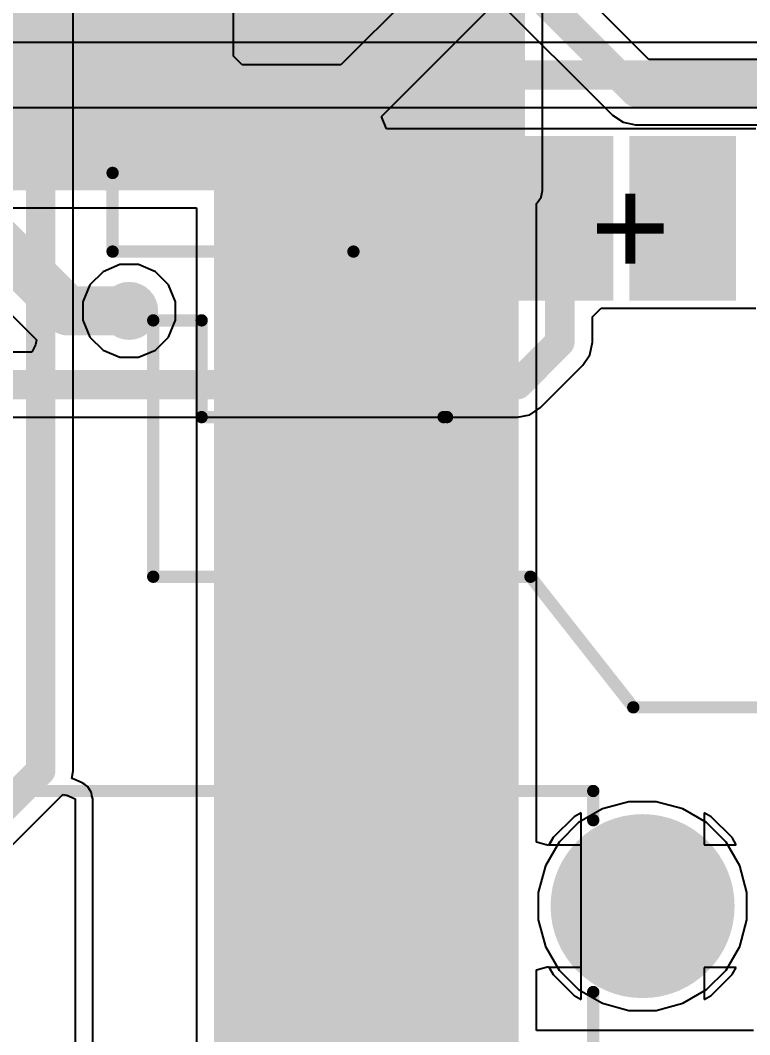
# Model space of a CAD drawing. Header units: inches. Extents: x 0 to 5376, y 0 to 5416.
# Drawn here: x 21 to 28.54, y 91.09 to 101.58 of the extents above; entities that cross this region are included whole.
import ezdxf

# ---------------------------------------------------------------- set-up
doc = ezdxf.new("R2010")
doc.units = ezdxf.units.IN
for name, color, linetype in [('Bottom Layer', 5, 'Continuous'), ('Bottom Overlay', 54, 'Continuous'), ('Bottom Paste', 16, 'Continuous'), ('Bottom Solder', 6, 'Continuous'), ('Layer 1', 16, 'Continuous'), ('Layer 2', 76, 'Continuous'), ('Multi-Layer', 9, 'Continuous'), ('Pad Holes', 156, 'Continuous'), ('Top Layer', 1, 'Continuous'), ('Top Overlay', 2, 'Continuous'), ('Top Paste', 8, 'Continuous'), ('Top Solder', 216, 'Continuous'), ('Via Holes', 16, 'Continuous')]:
    doc.layers.add(name, color=color, linetype=linetype)
doc.styles.add('Arial', font='', dxfattribs={"height": 0.2})
doc.styles.get('Arial').set_extended_font_data('Arial')

msp = doc.modelspace()

# ---------------------------------------------------------------- hatches: boundary and pattern name
at = {"layer": 'Bottom Layer'}
for points in [[(23.024, 100.333), (21.524, 100.333), (21.524, 101.233), (23.024, 101.233)], [(24.854, 98.783), (24.854, 100.283), (25.754, 100.283), (25.754, 98.783)], [(26.124, 98.783), (26.124, 100.283), (27.024, 100.283), (27.024, 98.783)], [(27.394, 98.783), (27.394, 100.283), (28.294, 100.283), (28.294, 98.783)]]:
    msp.add_hatch(color=5, dxfattribs=at).paths.add_polyline_path(points)
h = msp.add_hatch(color=5, dxfattribs=at)
edge = h.paths.add_edge_path()
edge.add_arc((22.123, 98.577), 0.3, 0, 360)
h = msp.add_hatch(color=5, dxfattribs=at)
edge = h.paths.add_edge_path()
edge.add_arc((27.429, 92.424), 0.9, 0, 360)
at = {"layer": 'Bottom Paste'}
for points in [[(23.024, 100.333), (21.524, 100.333), (21.524, 101.233), (23.024, 101.233)], [(24.854, 98.783), (24.854, 100.283), (25.754, 100.283), (25.754, 98.783)], [(26.124, 98.783), (26.124, 100.283), (27.024, 100.283), (27.024, 98.783)], [(27.394, 98.783), (27.394, 100.283), (28.294, 100.283), (28.294, 98.783)]]:
    msp.add_hatch(color=16, dxfattribs=at).paths.add_polyline_path(points)
at = {"layer": 'Bottom Solder'}
for points in [[(23.125, 101.501), (21.422, 101.501), (21.422, 102.604), (23.125, 102.604)], [(23.125, 100.231), (21.422, 100.231), (21.422, 101.334), (23.125, 101.334)], [(24.752, 98.681), (24.752, 100.384), (25.855, 100.384), (25.855, 98.681)], [(26.022, 98.681), (26.022, 100.384), (27.125, 100.384), (27.125, 98.681)], [(27.292, 98.681), (27.292, 100.384), (28.395, 100.384), (28.395, 98.681)]]:
    msp.add_hatch(color=6, dxfattribs=at).paths.add_polyline_path(points)
h = msp.add_hatch(color=6, dxfattribs=at)
edge = h.paths.add_edge_path()
edge.add_arc((27.429, 92.424), 0.951, 0, 360)
at = {"layer": 'Layer 1'}
h = msp.add_hatch(color=16, dxfattribs=at)
edge = h.paths.add_edge_path()
edge.add_arc((22.123, 98.577), 0.3, 0, 360)
h = msp.add_hatch(color=16, dxfattribs=at)
edge = h.paths.add_edge_path()
edge.add_arc((27.429, 92.424), 0.9, 0, 360)
at = {"layer": 'Layer 2'}
h = msp.add_hatch(color=76, dxfattribs=at)
edge = h.paths.add_edge_path()
edge.add_arc((22.123, 98.577), 0.3, 0, 360)
h = msp.add_hatch(color=76, dxfattribs=at)
edge = h.paths.add_edge_path()
edge.add_arc((27.429, 92.424), 0.9, 0, 360)
at = {"layer": 'Multi-Layer'}
h = msp.add_hatch(color=9, dxfattribs=at)
edge = h.paths.add_edge_path()
edge.add_arc((27.429, 92.424), 0.9, 0, 360)
at = {"layer": 'Pad Holes'}
h = msp.add_hatch(color=7, dxfattribs=at)
edge = h.paths.add_edge_path()
edge.add_arc((27.429, 92.424), 0.5, 0, 360)
at = {"layer": 'Top Layer'}
for points in [[(20.574, 99.822), (26.213, 99.822), (26.213, 104.445), (20.574, 104.445)], [(23, 88.822), (26.15, 88.822), (26.15, 104.267), (23, 104.267)], [(24.066, 100.429), (20.566, 100.429), (20.566, 104.229), (24.066, 104.229)]]:
    msp.add_hatch(color=1, dxfattribs=at).paths.add_polyline_path(points)
h = msp.add_hatch(color=1, dxfattribs=at)
edge = h.paths.add_edge_path()
edge.add_arc((22.123, 98.577), 0.3, 0, 360)
h = msp.add_hatch(color=1, dxfattribs=at)
edge = h.paths.add_edge_path()
edge.add_arc((27.429, 92.424), 0.9, 0, 360)
at = {"layer": 'Top Paste'}
msp.add_hatch(color=8, dxfattribs=at).paths.add_polyline_path([(24.066, 100.429), (20.566, 100.429), (20.566, 104.229), (24.066, 104.229)])
at = {"layer": 'Top Solder'}
msp.add_hatch(color=216, dxfattribs=at).paths.add_polyline_path([(24.168, 100.327), (20.464, 100.327), (20.464, 104.33), (24.168, 104.33)])
h = msp.add_hatch(color=216, dxfattribs=at)
edge = h.paths.add_edge_path()
edge.add_arc((27.429, 92.424), 0.951, 0, 360)
at = {"layer": 'Via Holes'}
h = msp.add_hatch(color=7, dxfattribs=at)
edge = h.paths.add_edge_path()
edge.add_arc((22.123, 98.577), 0.15, 0, 360)

# ---------------------------------------------------------------- linework, layer by layer
at = {"layer": 'Bottom Layer'}
for p, q in [((26.943, 103.753), (24.31, 101.119)), ((24.73, 100.587), (27.518, 103.375)), ((23.202, 101.537), (23.202, 102.568)), ((23.202, 101.41), (23.202, 101.537)), ((23.202, 101.209), (23.202, 101.41)), ((23.291, 101.119), (23.202, 101.209)), ((24.31, 101.119), (23.291, 101.119)), ((24.783, 100.46), (24.73, 100.587)), ((25.819, 100.46), (24.783, 100.46)), ((25.946, 100.46), (25.819, 100.46)), ((26.059, 100.46), (25.946, 100.46)), ((27.089, 100.46), (26.059, 100.46)), ((27.216, 100.46), (27.089, 100.46)), ((27.329, 100.46), (27.216, 100.46)), ((28.359, 100.46), (27.329, 100.46)), ((28.486, 100.46), (28.359, 100.46)), ((28.599, 100.46), (28.486, 100.46)), ((20.288, 99.155), (21.164, 98.279)), ((26.91, 98.515), (27, 98.605)), ((27, 98.605), (27.202, 98.605)), ((27.202, 98.605), (27.329, 98.605)), ((27.329, 98.605), (28.359, 98.605)), ((28.359, 98.605), (28.472, 98.605)), ((28.472, 98.605), (28.599, 98.605)), ((26.91, 98.253), (26.91, 98.515)), ((21.164, 98.279), (21.156, 98.225)), ((21.119, 98.152), (19.237, 98.152)), ((21.156, 98.225), (21.119, 98.152)), ((26.885, 98.124), (26.91, 98.253)), ((26.812, 98.015), (26.885, 98.124)), ((26.375, 97.577), (26.812, 98.015)), ((26.265, 97.504), (26.375, 97.577)), ((19.237, 97.479), (26.137, 97.479)), ((26.137, 97.479), (26.265, 97.504)), ((26.721, 93.348), (26.506, 93.133)), ((26.794, 93.39), (26.721, 93.348)), ((26.794, 93.059), (26.794, 93.39)), ((28.138, 93.348), (28.064, 93.39)), ((28.064, 93.39), (28.064, 93.059)), ((28.353, 93.133), (28.138, 93.348)), ((26.506, 93.133), (26.463, 93.059)), ((28.395, 93.059), (28.353, 93.133)), ((26.463, 93.059), (26.794, 93.059)), ((28.064, 93.059), (28.395, 93.059)), ((26.794, 91.789), (26.463, 91.789)), ((26.463, 91.789), (26.506, 91.716)), ((26.794, 91.458), (26.794, 91.789)), ((28.395, 91.789), (28.064, 91.789)), ((28.064, 91.789), (28.064, 91.458)), ((28.353, 91.716), (28.395, 91.789)), ((26.506, 91.716), (26.721, 91.501)), ((28.138, 91.501), (28.353, 91.716)), ((26.721, 91.501), (26.794, 91.458)), ((28.064, 91.458), (28.138, 91.501))]:
    msp.add_line(p, q, dxfattribs=at)
for points in [[(24.449, 100.783, 0.305, 0.305, 0), (27.28, 103.613, 0.305, 0.305, 0)], [(22.274, 100.783, 0.305, 0.305, 0), (24.449, 100.783, 0.305, 0.305, 0)], [(20.599, 99.466, 0.508, 0.508, 0), (21.488, 98.577, 0.508, 0.508, 0)], [(26.574, 98.253, 0.305, 0.305, 0), (26.574, 99.533, 0.305, 0.305, 0)], [(21.488, 98.577, 0.508, 0.508, 0), (22.123, 98.577, 0.508, 0.508, 0)], [(26.137, 97.815, 0.305, 0.305, 0), (26.574, 98.253, 0.305, 0.305, 0)], [(18.898, 97.815, 0.305, 0.305, 0), (26.137, 97.815, 0.305, 0.305, 0)]]:
    msp.add_lwpolyline(points, format="xyseb", dxfattribs=at)
for points in [[(22.198, 100.783, 0.152, 0.152, 1), (22.35, 100.783, 0.152, 0.152, 1)], [(24.373, 100.783, 0.152, 0.152, 1), (24.525, 100.783, 0.152, 0.152, 1)], [(24.373, 100.783, 0.152, 0.152, 1), (24.525, 100.783, 0.152, 0.152, 1)], [(26.498, 99.533, 0.152, 0.152, 1), (26.65, 99.533, 0.152, 0.152, 1)], [(21.361, 98.577, 0.254, 0.254, 1), (21.615, 98.577, 0.254, 0.254, 1)], [(21.361, 98.577, 0.254, 0.254, 1), (21.615, 98.577, 0.254, 0.254, 1)], [(21.996, 98.577, 0.254, 0.254, 1), (22.25, 98.577, 0.254, 0.254, 1)], [(26.498, 98.253, 0.152, 0.152, 1), (26.65, 98.253, 0.152, 0.152, 1)], [(26.498, 98.253, 0.152, 0.152, 1), (26.65, 98.253, 0.152, 0.152, 1)], [(26.06, 97.815, 0.152, 0.152, 1), (26.213, 97.815, 0.152, 0.152, 1)], [(26.06, 97.815, 0.152, 0.152, 1), (26.213, 97.815, 0.152, 0.152, 1)]]:
    msp.add_lwpolyline(points, format="xyseb", close=True, dxfattribs=at)
at = {"layer": 'Bottom Overlay'}
for points in [[(21.952, 99.19, 0.127, 0.127, 0), (21.952, 100.003, 0.127, 0.127, 0)], [(21.952, 99.19, 0.127, 0.127, 0), (24.441, 99.19, 0.127, 0.127, 0)]]:
    msp.add_lwpolyline(points, format="xyseb", dxfattribs=at)
for points in [[(21.92, 100.003, 0.0635, 0.0635, 1), (21.984, 100.003, 0.0635, 0.0635, 1)], [(21.92, 99.19, 0.0635, 0.0635, 1), (21.984, 99.19, 0.0635, 0.0635, 1)], [(21.92, 99.19, 0.0635, 0.0635, 1), (21.984, 99.19, 0.0635, 0.0635, 1)], [(24.409, 99.19, 0.0635, 0.0635, 1), (24.473, 99.19, 0.0635, 0.0635, 1)]]:
    msp.add_lwpolyline(points, format="xyseb", close=True, dxfattribs=at)
at = {"layer": 'Layer 1'}
for p, q in [((34.138, 101.352), (17.433, 101.352)), ((17.433, 100.679), (33.998, 100.679)), ((22.028, 99.055), (21.853, 98.982)), ((22.218, 99.055), (22.028, 99.055)), ((22.394, 98.982), (22.218, 99.055)), ((21.853, 98.982), (21.718, 98.848)), ((22.528, 98.848), (22.394, 98.982)), ((21.718, 98.848), (21.646, 98.672)), ((22.601, 98.672), (22.528, 98.848)), ((21.646, 98.672), (21.646, 98.482)), ((22.601, 98.482), (22.601, 98.672)), ((21.646, 98.482), (21.718, 98.307)), ((22.528, 98.307), (22.601, 98.482)), ((21.718, 98.307), (21.853, 98.172)), ((22.394, 98.172), (22.528, 98.307)), ((21.853, 98.172), (22.028, 98.1)), ((22.218, 98.1), (22.394, 98.172)), ((22.028, 98.1), (22.218, 98.1)), ((26.721, 93.348), (26.506, 93.133)), ((26.794, 93.39), (26.721, 93.348)), ((26.794, 93.059), (26.794, 93.39)), ((28.138, 93.348), (28.064, 93.39)), ((28.064, 93.39), (28.064, 93.059)), ((28.353, 93.133), (28.138, 93.348)), ((26.506, 93.133), (26.463, 93.059)), ((28.395, 93.059), (28.353, 93.133)), ((26.463, 93.059), (26.794, 93.059)), ((28.064, 93.059), (28.395, 93.059)), ((26.794, 91.789), (26.463, 91.789)), ((26.463, 91.789), (26.506, 91.716)), ((26.794, 91.458), (26.794, 91.789)), ((28.395, 91.789), (28.064, 91.789)), ((28.064, 91.789), (28.064, 91.458)), ((28.353, 91.716), (28.395, 91.789)), ((26.506, 91.716), (26.721, 91.501)), ((28.138, 91.501), (28.353, 91.716)), ((26.721, 91.501), (26.794, 91.458)), ((28.064, 91.458), (28.138, 91.501))]:
    msp.add_line(p, q, dxfattribs=at)
msp.add_lwpolyline([(17.094, 101.016, 0.305, 0.305, 0), (34.138, 101.016, 0.305, 0.305, 0)], format="xyseb", dxfattribs=at)
at = {"layer": 'Layer 2'}
for p, q in [((27.495, 101.175), (21.816, 106.854)), ((21.863, 105.854), (27.118, 100.6)), ((21.546, 93.824), (21.546, 103.097)), ((35.475, 101.175), (27.495, 101.175)), ((27.118, 100.6), (27.227, 100.527)), ((27.227, 100.527), (27.356, 100.501)), ((27.356, 100.501), (35.475, 100.501)), ((21.53, 93.743), (21.546, 93.824)), ((21.552, 93.738), (21.53, 93.743)), ((21.639, 93.699), (21.552, 93.738)), ((21.665, 93.68), (21.639, 93.699)), ((21.693, 93.661), (21.665, 93.68)), ((21.694, 93.659), (21.693, 93.661)), ((21.696, 93.658), (21.694, 93.659)), ((21.714, 93.63), (21.696, 93.658)), ((20.811, 92.95), (21.438, 93.577)), ((21.438, 93.577), (21.478, 93.572)), ((21.478, 93.572), (21.565, 93.533)), ((21.732, 93.603), (21.714, 93.63)), ((21.733, 93.6), (21.732, 93.603)), ((21.734, 93.598), (21.733, 93.6)), ((21.739, 93.565), (21.734, 93.598)), ((21.746, 93.533), (21.739, 93.565)), ((21.565, 93.533), (21.565, 81.585)), ((21.746, 81.585), (21.746, 93.533)), ((27.287, 93.502), (27.013, 93.429)), ((27.571, 93.502), (27.287, 93.502)), ((27.845, 93.429), (27.571, 93.502)), ((27.013, 93.429), (26.767, 93.287)), ((28.091, 93.287), (27.845, 93.429)), ((26.767, 93.287), (26.567, 93.086)), ((28.292, 93.086), (28.091, 93.287)), ((26.567, 93.086), (26.425, 92.84)), ((28.434, 92.84), (28.292, 93.086)), ((26.425, 92.84), (26.351, 92.566)), ((28.507, 92.566), (28.434, 92.84)), ((26.351, 92.566), (26.351, 92.282)), ((28.507, 92.282), (28.507, 92.566)), ((26.351, 92.282), (26.425, 92.008)), ((28.434, 92.008), (28.507, 92.282)), ((26.425, 92.008), (26.567, 91.762)), ((28.292, 91.762), (28.434, 92.008)), ((26.567, 91.762), (26.767, 91.562)), ((28.091, 91.562), (28.292, 91.762)), ((26.767, 91.562), (27.013, 91.42)), ((27.845, 91.42), (28.091, 91.562)), ((27.013, 91.42), (27.287, 91.346)), ((27.287, 91.346), (27.571, 91.346)), ((27.571, 91.346), (27.845, 91.42))]:
    msp.add_line(p, q, dxfattribs=at)
for points in [[(21.578, 106.616, 0.305, 0.305, 0), (27.356, 100.838, 0.305, 0.305, 0)], [(21.209, 93.824, 0.305, 0.305, 0), (21.209, 103.097, 0.305, 0.305, 0)], [(27.356, 100.838, 0.305, 0.305, 0), (35.814, 100.838, 0.305, 0.305, 0)], [(19.809, 92.424, 0.305, 0.305, 0), (21.209, 93.824, 0.305, 0.305, 0)]]:
    msp.add_lwpolyline(points, format="xyseb", dxfattribs=at)
for points in [[(27.28, 100.838, 0.152, 0.152, 1), (27.432, 100.838, 0.152, 0.152, 1)], [(27.28, 100.838, 0.152, 0.152, 1), (27.432, 100.838, 0.152, 0.152, 1)], [(21.133, 93.824, 0.152, 0.152, 1), (21.285, 93.824, 0.152, 0.152, 1)], [(21.133, 93.824, 0.152, 0.152, 1), (21.285, 93.824, 0.152, 0.152, 1)]]:
    msp.add_lwpolyline(points, format="xyseb", close=True, dxfattribs=at)
at = {"layer": 'Top Layer'}
for p, q in [((26.394, 99.822), (26.394, 104.445)), ((26.341, 99.694), (26.38, 99.753)), ((26.38, 99.753), (26.394, 99.822)), ((20.669, 99.641), (22.819, 99.641)), ((22.819, 99.641), (22.819, 88.822)), ((26.331, 99.687), (26.341, 99.694)), ((26.331, 93.084), (26.331, 99.687)), ((22.028, 99.055), (21.853, 98.982)), ((22.218, 99.055), (22.028, 99.055)), ((22.394, 98.982), (22.218, 99.055)), ((21.853, 98.982), (21.718, 98.848)), ((22.528, 98.848), (22.394, 98.982)), ((21.718, 98.848), (21.646, 98.672)), ((22.601, 98.672), (22.528, 98.848)), ((21.646, 98.672), (21.646, 98.482)), ((22.601, 98.482), (22.601, 98.672)), ((21.646, 98.482), (21.718, 98.307)), ((22.528, 98.307), (22.601, 98.482)), ((21.718, 98.307), (21.853, 98.172)), ((22.394, 98.172), (22.528, 98.307)), ((21.853, 98.172), (22.028, 98.1)), ((22.218, 98.1), (22.394, 98.172)), ((22.028, 98.1), (22.218, 98.1)), ((26.721, 93.348), (26.506, 93.133)), ((26.794, 93.39), (26.721, 93.348)), ((26.794, 92.424), (26.794, 93.39)), ((28.138, 93.348), (28.064, 93.39)), ((28.064, 93.39), (28.064, 93.059)), ((28.353, 93.133), (28.138, 93.348)), ((26.506, 93.133), (26.458, 93.05)), ((28.395, 93.059), (28.353, 93.133)), ((26.458, 93.05), (26.331, 93.084)), ((28.064, 93.059), (28.395, 93.059)), ((26.794, 91.458), (26.794, 92.424)), ((26.331, 91.765), (26.458, 91.799)), ((26.331, 91.14), (26.331, 91.765)), ((26.458, 91.799), (26.506, 91.716)), ((28.395, 91.789), (28.064, 91.789)), ((28.064, 91.789), (28.064, 91.458)), ((28.353, 91.716), (28.395, 91.789)), ((26.506, 91.716), (26.721, 91.501)), ((28.138, 91.501), (28.353, 91.716)), ((26.721, 91.501), (26.794, 91.458)), ((28.064, 91.458), (28.138, 91.501)), ((28.574, 91.14), (26.331, 91.14))]:
    msp.add_line(p, q, dxfattribs=at)
at = {"layer": 'Top Overlay'}
for points in [[(25.408, 97.479, 0.127, 0.127, 0), (25.408, 107.179, 0.127, 0.127, 0)], [(22.372, 98.479, 0.127, 0.127, 0), (22.872, 98.479, 0.127, 0.127, 0)], [(22.372, 95.829, 0.127, 0.127, 0), (22.372, 98.479, 0.127, 0.127, 0)], [(22.872, 97.479, 0.127, 0.127, 0), (22.872, 98.479, 0.127, 0.127, 0)], [(22.872, 97.479, 0.127, 0.127, 0), (25.372, 97.479, 0.127, 0.127, 0)], [(22.372, 95.829, 0.127, 0.127, 0), (26.27, 95.829, 0.127, 0.127, 0)], [(26.27, 95.829, 0.127, 0.127, 0), (27.333, 94.479, 0.127, 0.127, 0)], [(27.333, 94.479, 0.127, 0.127, 0), (43.208, 94.479, 0.127, 0.127, 0)], [(20.319, 93.614, 0.127, 0.127, 0), (26.919, 93.614, 0.127, 0.127, 0)], [(26.919, 93.312, 0.127, 0.127, 0), (26.919, 93.614, 0.127, 0.127, 0)], [(26.919, 90.772, 0.127, 0.127, 0), (26.919, 91.536, 0.127, 0.127, 0)]]:
    msp.add_lwpolyline(points, format="xyseb", dxfattribs=at)
for points in [[(22.34, 98.479, 0.0635, 0.0635, 1), (22.404, 98.479, 0.0635, 0.0635, 1)], [(22.34, 98.479, 0.0635, 0.0635, 1), (22.404, 98.479, 0.0635, 0.0635, 1)], [(22.84, 98.479, 0.0635, 0.0635, 1), (22.904, 98.479, 0.0635, 0.0635, 1)], [(22.84, 98.479, 0.0635, 0.0635, 1), (22.904, 98.479, 0.0635, 0.0635, 1)], [(22.84, 97.479, 0.0635, 0.0635, 1), (22.904, 97.479, 0.0635, 0.0635, 1)], [(22.84, 97.479, 0.0635, 0.0635, 1), (22.904, 97.479, 0.0635, 0.0635, 1)], [(25.34, 97.479, 0.0635, 0.0635, 1), (25.404, 97.479, 0.0635, 0.0635, 1)], [(25.376, 97.479, 0.0635, 0.0635, 1), (25.44, 97.479, 0.0635, 0.0635, 1)], [(22.34, 95.829, 0.0635, 0.0635, 1), (22.404, 95.829, 0.0635, 0.0635, 1)], [(22.34, 95.829, 0.0635, 0.0635, 1), (22.404, 95.829, 0.0635, 0.0635, 1)], [(26.238, 95.829, 0.0635, 0.0635, 1), (26.302, 95.829, 0.0635, 0.0635, 1)], [(26.238, 95.829, 0.0635, 0.0635, 1), (26.302, 95.829, 0.0635, 0.0635, 1)], [(27.301, 94.479, 0.0635, 0.0635, 1), (27.365, 94.479, 0.0635, 0.0635, 1)], [(27.301, 94.479, 0.0635, 0.0635, 1), (27.365, 94.479, 0.0635, 0.0635, 1)], [(26.887, 93.614, 0.0635, 0.0635, 1), (26.951, 93.614, 0.0635, 0.0635, 1)], [(26.887, 93.614, 0.0635, 0.0635, 1), (26.951, 93.614, 0.0635, 0.0635, 1)], [(26.887, 93.312, 0.0635, 0.0635, 1), (26.951, 93.312, 0.0635, 0.0635, 1)], [(26.887, 91.536, 0.0635, 0.0635, 1), (26.951, 91.536, 0.0635, 0.0635, 1)]]:
    msp.add_lwpolyline(points, format="xyseb", close=True, dxfattribs=at)

# ---------------------------------------------------------------- texts
at = {"layer": 'Top Overlay', "style": 'Arial'}
msp.add_text('+', height=1.016, rotation=180, dxfattribs=at).set_placement((27.717, 99.919))

doc.saveas('drawing.dxf')
